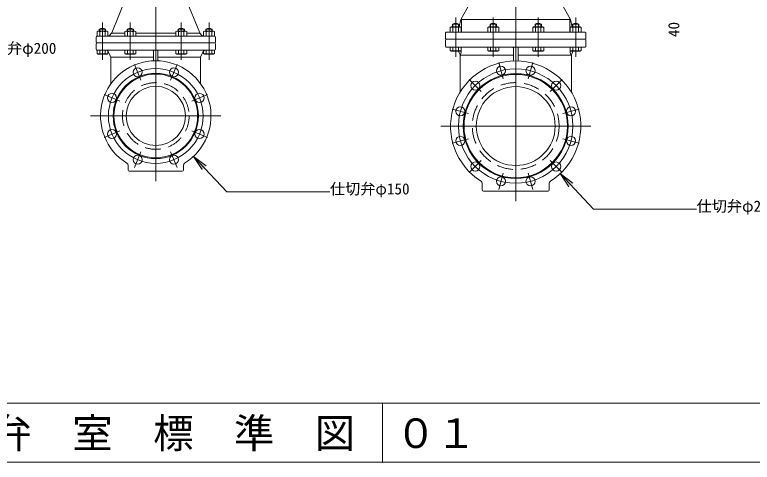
# Model space of a CAD drawing. Units: millimetres, scale not verified. Extents: x -6861 to 6881, y -3554 to 3095.
# Drawn here: x 3130 to 4998, y -705 to 429 of the extents above; entities that cross this region are included whole.
import ezdxf
from ezdxf.enums import TextEntityAlignment as Align

# ---------------------------------------------------------------- set-up
doc = ezdxf.new("R2010")
doc.units = ezdxf.units.MM
doc.header["$LTSCALE"] = 20
doc.linetypes.add('DASHED2', pattern=[3, 2, -1])
for name, color, linetype, lineweight in [('0-2_HIDEN', 7, 'DASHED2', 18), ('0-3_TEMP', 3, 'Continuous', 18), ('0-5_仕切弁', 7, 'Continuous', 18), ('0-6_寸法', 1, 'Continuous', 18), ('0-7_注釈', 1, 'Continuous', 18), ('0-8_標題', 6, 'Continuous', 18), ('0-9_枠線', 6, 'Continuous', 18)]:
    doc.layers.add(name, color=color, linetype=linetype, lineweight=lineweight)
doc.styles.add('ＭＳ ゴシック', font='')
doc.styles.get('ＭＳ ゴシック').set_extended_font_data('MS Gothic')

msp = doc.modelspace()

# ---------------------------------------------------------------- linework, layer by layer
at = {"layer": '0-2_HIDEN'}
for centre, radius in [((3486.8, 172.28), 84.5), ((4398.8, 146.78), 110)]:
    msp.add_circle(centre, radius, dxfattribs=at)
at = {"layer": '0-3_TEMP'}
for p, q in [((3486.8, 960.59), (3486.8, 111.75)), ((4398.8, -43.22), (4398.8, 711.78)), ((3486.8, 658.78), (3486.8, 7.28)), ((4246.8, 321.78), (4246.8, 421.78)), ((4341.8, 321.78), (4341.8, 421.78)), ((4455.8, 321.78), (4455.8, 421.78)), ((4550.8, 321.78), (4550.8, 421.78)), ((3351.8, 314.28), (3351.8, 409.28)), ((3422.3, 314.28), (3422.3, 409.28)), ((3551.3, 314.28), (3551.3, 409.28)), ((3621.8, 314.28), (3621.8, 409.28)), ((3432.65, 303.01), (3449.1, 263.28)), ((3540.95, 303.01), (3524.49, 263.28)), ((4355.7, 307.6), (4366.83, 266.07)), ((4441.89, 307.6), (4430.76, 266.07)), ((4281.06, 264.51), (4311.47, 234.1)), ((4516.53, 264.51), (4486.12, 234.1)), ((3356.07, 226.43), (3395.79, 209.97)), ((3617.53, 226.43), (3577.8, 209.97)), ((4237.97, 189.87), (4279.5, 178.74)), ((4559.62, 189.87), (4518.09, 178.74)), ((3651.8, 172.28), (3321.8, 172.28)), ((3356.07, 118.13), (3395.79, 134.58)), ((3617.53, 118.13), (3577.8, 134.58)), ((4588.8, 146.78), (4208.8, 146.78)), ((4237.97, 103.68), (4279.5, 114.81)), ((4559.62, 103.68), (4518.09, 114.81)), ((3432.65, 41.55), (3449.1, 81.27)), ((3540.95, 41.55), (3524.49, 81.27)), ((4281.06, 29.04), (4311.47, 59.45)), ((4516.53, 29.04), (4486.12, 59.45)), ((4355.7, -14.05), (4366.83, 27.48)), ((4441.89, -14.05), (4430.76, 27.48)), ((4060.93, -555.04), (4060.93, -705.04))]:
    msp.add_line(p, q, dxfattribs=at)
for centre, radius in [((3486.8, 172.28), 120), ((4398.8, 146.78), 145)]:
    msp.add_circle(centre, radius, dxfattribs=at)
at = {"layer": '0-5_仕切弁'}
for p, q in [((4331.04, 543.82), (4259.94, 417.04)), ((4466.55, 543.82), (4537.65, 417.04)), ((3419.15, 490.92), (3375.45, 382.65)), ((3554.44, 490.92), (3598.14, 382.65)), ((4255.64, 397.78), (4259.73, 416.49)), ((4261.51, 384.78), (4261.51, 419.83)), ((4536.08, 416.78), (4261.51, 416.78)), ((4536.08, 384.78), (4536.08, 419.83)), ((4541.95, 397.78), (4537.86, 416.49)), ((3344.88, 392.8), (3344.88, 387.28)), ((3358.72, 392.8), (3358.72, 387.28)), ((3415.38, 392.8), (3415.38, 387.28)), ((3429.22, 392.8), (3429.22, 387.28)), ((3544.38, 392.8), (3544.38, 387.28)), ((3558.22, 392.8), (3558.22, 387.28)), ((3614.88, 392.8), (3614.88, 387.28)), ((3628.72, 392.8), (3628.72, 387.28)), ((4235.3, 397.78), (4232.94, 396.42)), ((4232.94, 396.42), (4232.94, 384.78)), ((4235.3, 397.78), (4258.3, 397.78)), ((4238.8, 404.78), (4254.8, 404.78)), ((4238.8, 404.78), (4238.8, 397.78)), ((4239.87, 396.42), (4239.87, 384.78)), ((4239.88, 405.3), (4239.88, 397.78)), ((4253.72, 405.3), (4253.72, 397.78)), ((4253.72, 396.42), (4253.72, 384.78)), ((4254.8, 404.78), (4254.8, 397.78)), ((4258.3, 397.78), (4260.65, 396.42)), ((4260.65, 396.42), (4260.65, 384.78)), ((4330.3, 397.78), (4327.94, 396.42)), ((4327.94, 396.42), (4327.94, 384.78)), ((4330.3, 397.78), (4353.3, 397.78)), ((4333.8, 404.78), (4349.8, 404.78)), ((4333.8, 404.78), (4333.8, 397.78)), ((4334.87, 396.42), (4334.87, 384.78)), ((4334.88, 405.3), (4334.88, 397.78)), ((4348.72, 405.3), (4348.72, 397.78)), ((4348.72, 396.42), (4348.72, 384.78)), ((4349.8, 404.78), (4349.8, 397.78)), ((4353.3, 397.78), (4355.65, 396.42)), ((4355.65, 396.42), (4355.65, 384.78)), ((4444.3, 397.78), (4441.94, 396.42)), ((4441.94, 396.42), (4441.94, 384.78)), ((4444.3, 397.78), (4467.3, 397.78)), ((4447.8, 404.78), (4463.8, 404.78)), ((4447.8, 404.78), (4447.8, 397.78)), ((4448.87, 396.42), (4448.87, 384.78)), ((4448.88, 405.3), (4448.88, 397.78)), ((4462.72, 405.3), (4462.72, 397.78)), ((4462.72, 396.42), (4462.72, 384.78)), ((4463.8, 404.78), (4463.8, 397.78)), ((4467.3, 397.78), (4469.65, 396.42)), ((4469.65, 396.42), (4469.65, 384.78)), ((4539.3, 397.78), (4536.94, 396.42)), ((4536.94, 396.42), (4536.94, 384.78)), ((4539.3, 397.78), (4562.3, 397.78)), ((4542.8, 404.78), (4558.8, 404.78)), ((4542.8, 404.78), (4542.8, 397.78)), ((4543.87, 396.42), (4543.87, 384.78)), ((4543.88, 405.3), (4543.88, 397.78)), ((4557.72, 405.3), (4557.72, 397.78)), ((4557.72, 396.42), (4557.72, 384.78)), ((4558.8, 404.78), (4558.8, 397.78)), ((4562.3, 397.78), (4564.65, 396.42)), ((4564.65, 396.42), (4564.65, 384.78)), ((3337.8, 374.28), (3635.8, 374.28)), ((3340.3, 387.28), (3337.94, 385.92)), ((3337.94, 385.92), (3337.94, 374.28)), ((3340.3, 387.28), (3363.3, 387.28)), ((3343.8, 392.28), (3359.8, 392.28)), ((3343.8, 392.28), (3343.8, 387.28)), ((3344.87, 385.92), (3344.87, 374.28)), ((3358.72, 385.92), (3358.72, 374.28)), ((3359.8, 392.28), (3359.8, 387.28)), ((3363.3, 387.28), (3365.65, 385.92)), ((3364.63, 374.3), (3364.63, 374.28)), ((3365.65, 385.92), (3365.65, 374.45)), ((3369.64, 376.62), (3375.01, 381.99)), ((3408.44, 382.28), (3375.3, 382.28)), ((3410.8, 387.28), (3408.44, 385.92)), ((3408.44, 385.92), (3408.44, 374.28)), ((3410.8, 387.28), (3433.8, 387.28)), ((3414.3, 392.28), (3430.3, 392.28)), ((3414.3, 392.28), (3414.3, 387.28)), ((3415.37, 385.92), (3415.37, 374.28)), ((3429.22, 385.92), (3429.22, 374.28)), ((3430.3, 392.28), (3430.3, 387.28)), ((3433.8, 387.28), (3436.15, 385.92)), ((3436.15, 385.92), (3436.15, 374.28)), ((3537.44, 382.28), (3436.15, 382.28)), ((3539.8, 387.28), (3537.44, 385.92)), ((3537.44, 385.92), (3537.44, 374.28)), ((3539.8, 387.28), (3562.8, 387.28)), ((3543.3, 392.28), (3559.3, 392.28)), ((3543.3, 392.28), (3543.3, 387.28)), ((3544.37, 385.92), (3544.37, 374.28)), ((3558.22, 385.92), (3558.22, 374.28)), ((3559.3, 392.28), (3559.3, 387.28)), ((3562.8, 387.28), (3565.15, 385.92)), ((3565.15, 385.92), (3565.15, 374.28)), ((3565.15, 382.28), (3598.3, 382.28)), ((3603.95, 376.62), (3598.58, 381.99)), ((3608.96, 374.3), (3608.96, 374.28)), ((3610.3, 387.28), (3633.3, 387.28)), ((3613.8, 392.28), (3629.8, 392.28)), ((3613.8, 392.28), (3613.8, 387.28)), ((3614.87, 385.92), (3614.87, 374.28)), ((3628.72, 385.92), (3628.72, 374.28)), ((3629.8, 392.28), (3629.8, 387.28)), ((3633.3, 387.28), (3635.65, 385.92)), ((3635.65, 385.92), (3635.65, 374.28)), ((4220.8, 382.78), (4220.8, 368.78)), ((4574.8, 384.78), (4222.8, 384.78)), ((4576.8, 382.78), (4576.8, 368.78)), ((3335.8, 359.28), (3335.8, 372.28)), ((3335.8, 341.28), (3335.8, 355.28)), ((3337.8, 357.28), (3635.8, 357.28)), ((3637.8, 372.28), (3637.8, 359.28)), ((3637.8, 355.28), (3637.8, 341.28)), ((4220.8, 348.78), (4220.8, 364.78)), ((4574.8, 366.78), (4222.8, 366.78)), ((4576.8, 348.78), (4576.8, 364.78)), ((3337.8, 339.28), (3635.8, 339.28)), ((3337.94, 330.64), (3337.94, 339.28)), ((3344.87, 330.64), (3344.87, 339.28)), ((3358.72, 330.64), (3358.72, 339.28)), ((3365.65, 330.64), (3365.65, 337.06)), ((3408.44, 330.64), (3408.44, 339.28)), ((3415.37, 330.64), (3415.37, 339.28)), ((3429.22, 330.64), (3429.22, 339.28)), ((3436.15, 330.64), (3436.15, 339.28)), ((3481.3, 314.08), (3481.3, 338.28)), ((3492.3, 314.08), (3492.3, 338.28)), ((3537.44, 330.64), (3537.44, 339.28)), ((3544.37, 330.64), (3544.37, 339.28)), ((3558.22, 330.64), (3558.22, 339.28)), ((3565.15, 330.64), (3565.15, 339.28)), ((3614.87, 330.64), (3614.87, 339.28)), ((3628.72, 330.64), (3628.72, 339.28)), ((3635.65, 330.64), (3635.65, 339.28)), ((4574.8, 346.78), (4222.8, 346.78)), ((4232.94, 338.14), (4232.94, 346.78)), ((4235.3, 336.78), (4232.94, 338.14)), ((4235.3, 336.78), (4258.3, 336.78)), ((4239.87, 338.14), (4239.87, 346.78)), ((4253.72, 338.14), (4253.72, 346.78)), ((4254.05, 336.78), (4257.67, 327.12)), ((4258.3, 336.78), (4260.65, 338.14)), ((4260.65, 338.14), (4260.65, 346.78)), ((4260.92, 336.78), (4260.92, 346.78)), ((4327.94, 338.14), (4327.94, 346.78)), ((4330.3, 336.78), (4327.94, 338.14)), ((4330.3, 336.78), (4353.3, 336.78)), ((4334.87, 338.14), (4334.87, 346.78)), ((4348.72, 338.14), (4348.72, 346.78)), ((4353.3, 336.78), (4355.65, 338.14)), ((4355.65, 338.14), (4355.65, 346.78)), ((4392.8, 313.58), (4392.8, 344.78)), ((4404.8, 313.58), (4404.8, 344.78)), ((4441.94, 338.14), (4441.94, 346.78)), ((4444.3, 336.78), (4441.94, 338.14)), ((4444.3, 336.78), (4467.3, 336.78)), ((4448.87, 338.14), (4448.87, 346.78)), ((4462.72, 338.14), (4462.72, 346.78)), ((4467.3, 336.78), (4469.65, 338.14)), ((4469.65, 338.14), (4469.65, 346.78)), ((4536.68, 336.78), (4536.68, 346.78)), ((4536.94, 338.14), (4536.94, 346.78)), ((4539.3, 336.78), (4536.94, 338.14)), ((4539.3, 336.78), (4562.3, 336.78)), ((4543.55, 336.78), (4539.92, 327.12)), ((4543.87, 338.14), (4543.87, 346.78)), ((4557.72, 338.14), (4557.72, 346.78)), ((4562.3, 336.78), (4564.65, 338.14)), ((4564.65, 338.14), (4564.65, 346.78)), ((3340.3, 329.28), (3337.94, 330.64)), ((3340.3, 329.28), (3363.3, 329.28)), ((3363.3, 329.28), (3365.65, 330.64)), ((3366.42, 335.84), (3373.11, 321.68)), ((3481.3, 321.28), (3373.3, 321.28)), ((3373.3, 320.83), (3373.3, 254.24)), ((3410.8, 329.28), (3408.44, 330.64)), ((3410.8, 329.28), (3433.8, 329.28)), ((3433.8, 329.28), (3436.15, 330.64)), ((3492.3, 321.28), (3600.3, 321.28)), ((3539.8, 329.28), (3537.44, 330.64)), ((3539.8, 329.28), (3562.8, 329.28)), ((3562.8, 329.28), (3565.15, 330.64)), ((3600.3, 320.83), (3600.3, 254.24)), ((3607.17, 335.84), (3600.49, 321.68)), ((3610.3, 329.28), (3633.3, 329.28)), ((3633.3, 329.28), (3635.65, 330.64)), ((4257.8, 326.41), (4257.8, 232.47)), ((4392.8, 326.78), (4259.05, 326.78)), ((4404.8, 326.78), (4538.55, 326.78)), ((4539.8, 326.41), (4539.8, 232.47)), ((3416.8, 35.28), (3416.8, 47.62)), ((3556.8, 35.28), (3556.8, 47.62)), ((3419.8, 32.28), (3553.8, 32.28)), ((4313.8, -15.22), (4313.8, 2)), ((4483.8, -15.22), (4483.8, 2)), ((4316.8, -18.22), (4480.8, -18.22))]:
    msp.add_line(p, q, dxfattribs=at)
for points in [[(3610.3, 387.28), (3607.94, 385.92), (3607.94, 374.45)], [(3610.3, 329.28), (3607.94, 330.64), (3607.94, 337.06)]]:
    msp.add_lwpolyline(points, dxfattribs=at)
for centre, radius in [((3440.87, 283.14), 11.5), ((3532.72, 283.14), 11.5), ((4361.27, 286.84), 11.5), ((4436.33, 286.84), 11.5), ((3486.8, 172.28), 108), ((3486.8, 172.28), 106), ((4398.8, 146.78), 133), ((4398.8, 146.78), 131), ((3486.8, 172.28), 75), ((4296.27, 249.31), 11.5), ((4398.8, 146.78), 100), ((4501.33, 249.31), 11.5), ((3375.93, 218.2), 11.5), ((3597.66, 218.2), 11.5), ((4258.74, 184.31), 11.5), ((4538.86, 184.31), 11.5), ((3375.93, 126.35), 11.5), ((3597.66, 126.35), 11.5), ((4258.74, 109.25), 11.5), ((4538.86, 109.25), 11.5), ((3440.87, 61.41), 11.5), ((3532.72, 61.41), 11.5), ((4296.27, 44.25), 11.5), ((4501.33, 44.25), 11.5), ((4361.27, 6.72), 11.5), ((4436.33, 6.72), 11.5)]:
    msp.add_circle(centre, radius, dxfattribs=at)
for centre, radius, start, end in [((4261.69, 416.06), 2, 150.717, 167.661), ((4535.91, 416.06), 2, 12.339, 29.283), ((3351.8, 377.28), 17, 61.928, 118.072), ((3422.3, 377.28), 17, 61.928, 118.072), ((3551.3, 377.28), 17, 61.928, 118.072), ((3621.8, 377.28), 17, 61.928, 118.072), ((4236.4, 391.35), 6.13, 55.616, 115.616), ((4246.8, 389.78), 17, 61.928, 118.072), ((4246.8, 374.56), 22.93, 72.412, 107.588), ((4257.19, 391.35), 6.13, 64.384, 124.384), ((4331.4, 391.35), 6.13, 55.616, 115.616), ((4341.8, 389.78), 17, 61.928, 118.072), ((4341.8, 374.56), 22.93, 72.412, 107.588), ((4352.19, 391.35), 6.13, 64.384, 124.384), ((4445.4, 391.35), 6.13, 55.616, 115.616), ((4455.8, 389.78), 17, 61.928, 118.072), ((4455.8, 374.56), 22.93, 72.412, 107.588), ((4466.19, 391.35), 6.13, 64.384, 124.384), ((4540.4, 391.35), 6.13, 55.616, 115.616), ((4550.8, 389.78), 17, 61.928, 118.072), ((4550.8, 374.56), 22.93, 72.412, 107.588), ((4561.19, 391.35), 6.13, 64.384, 124.384), ((3337.8, 372.28), 2, 90, 180), ((3341.4, 380.85), 6.13, 55.616, 115.616), ((3351.8, 364.06), 22.93, 72.412, 107.588), ((3362.19, 380.85), 6.13, 64.384, 124.384), ((3363.98, 382.28), 8, 274.66, 315), ((3373.59, 383.4), 2, 315, 338.018), ((3411.9, 380.85), 6.13, 55.616, 115.616), ((3422.3, 364.06), 22.93, 72.412, 107.588), ((3432.69, 380.85), 6.13, 64.384, 124.384), ((3540.9, 380.85), 6.13, 55.616, 115.616), ((3551.3, 364.06), 22.93, 72.412, 107.588), ((3561.69, 380.85), 6.13, 64.384, 124.384), ((3600, 383.4), 2, 201.982, 225), ((3609.61, 382.28), 8, 225, 265.34), ((3611.4, 380.85), 6.13, 55.616, 115.616), ((3621.8, 364.06), 22.93, 72.412, 107.588), ((3632.19, 380.85), 6.13, 64.384, 124.384), ((3635.8, 372.28), 2, 0, 90), ((4222.8, 382.78), 2, 90, 180), ((4574.8, 382.78), 2, 0, 90), ((3337.8, 359.28), 2, 180, 270), ((3337.8, 355.28), 2, 90, 180), ((3635.8, 359.28), 2, 270, 0), ((3635.8, 355.28), 2, 0, 90), ((4222.8, 368.78), 2, 180, 270), ((4222.8, 364.78), 2, 90, 180), ((4574.8, 368.78), 2, 270, 0), ((4574.8, 364.78), 2, 0, 90), ((3337.8, 341.28), 2, 180, 270), ((3360.99, 333.28), 6, 25.278, 90), ((3480.3, 338.28), 1, 0, 90), ((3493.3, 338.28), 1, 90, 180), ((3612.6, 333.28), 6, 90, 154.722), ((3635.8, 341.28), 2, 270, 0), ((4222.8, 348.78), 2, 180, 270), ((4236.4, 343.2), 6.13, 244.384, 304.384), ((4246.8, 359.99), 22.93, 252.412, 287.588), ((4257.19, 343.2), 6.13, 235.616, 295.616), ((4233.23, 336.78), 27.69, 332.538, 0), ((4331.4, 343.2), 6.13, 244.384, 304.384), ((4341.8, 359.99), 22.93, 252.412, 287.588), ((4352.19, 343.2), 6.13, 235.616, 295.616), ((4390.8, 344.78), 2, 0, 90), ((4406.8, 344.78), 2, 90, 180), ((4445.4, 343.2), 6.13, 244.384, 304.384), ((4455.8, 359.99), 22.93, 252.412, 287.588), ((4466.19, 343.2), 6.13, 235.616, 295.616), ((4564.36, 336.78), 27.69, 180, 207.462), ((4540.4, 343.2), 6.13, 244.384, 304.384), ((4550.8, 359.99), 22.93, 252.412, 287.588), ((4561.19, 343.2), 6.13, 235.616, 295.616), ((4574.8, 348.78), 2, 270, 0), ((3341.4, 335.7), 6.13, 244.384, 304.384), ((3351.8, 352.49), 22.93, 252.412, 287.588), ((3362.19, 335.7), 6.13, 235.616, 295.616), ((3371.3, 320.83), 2, 0, 25.278), ((3411.9, 335.7), 6.13, 244.384, 304.384), ((3422.3, 352.49), 22.93, 252.412, 287.588), ((3432.69, 335.7), 6.13, 235.616, 295.616), ((3540.9, 335.7), 6.13, 244.384, 304.384), ((3551.3, 352.49), 22.93, 252.412, 287.588), ((3561.69, 335.7), 6.13, 235.616, 295.616), ((3602.3, 320.83), 2, 154.722, 180), ((3611.4, 335.7), 6.13, 244.384, 304.384), ((3621.8, 352.49), 22.93, 252.412, 287.588), ((3632.19, 335.7), 6.13, 235.616, 295.616), ((4255.8, 326.41), 2, 0, 20.556), ((4541.8, 326.41), 2, 159.444, 180), ((3486.8, 172.28), 140, 301.369, 238.631), ((3479.3, 314.08), 2, 273.028, 0), ((3494.3, 314.08), 2, 180, 266.972), ((4398.8, 146.78), 165, 302.152, 237.848), ((4390.8, 313.58), 2, 272.746, 0), ((4406.8, 313.58), 2, 180, 267.254), ((3410.8, 47.62), 6, 0, 58.631), ((3562.8, 47.62), 6, 121.369, 180), ((3419.8, 35.28), 3, 180, 270), ((3553.8, 35.28), 3, 270, 0), ((4307.8, 2), 6, 0, 57.848), ((4489.8, 2), 6, 122.152, 180), ((4316.8, -15.22), 3, 180, 270), ((4480.8, -15.22), 3, 270, 0)]:
    msp.add_arc(centre, radius, start, end, dxfattribs=at)
at = {"layer": '0-7_注釈'}
for p, q in [((3582.43, 70.03), (3666.57, -19.92)), ((3582.43, 70.03), (3614.41, 46.01)), ((3582.43, 70.03), (3604.27, 36.52)), ((4511.51, 26.27), (4595.65, -63.68)), ((4511.51, 26.27), (4543.49, 2.25)), ((4511.51, 26.27), (4533.35, -7.24)), ((3666.57, -19.92), (3928.16, -19.92)), ((4595.65, -63.68), (4857.24, -63.68))]:
    msp.add_line(p, q, dxfattribs=at)
at = {"layer": '0-7_注釈', "color": 20}
for points in [[(3614.41, 46.01), (3604.27, 36.52), (3582.43, 70.03)], [(4543.49, 2.25), (4533.35, -7.24), (4511.51, 26.27)]]:
    msp.add_solid(points, dxfattribs=at)
at = {"layer": '0-8_標題'}
msp.add_line((1260.93, -555.04), (6860.93, -555.04), dxfattribs=at)
at = {"layer": '0-9_枠線'}
msp.add_line((1260.93, -705.04), (6860.93, -705.04), dxfattribs=at)

# ---------------------------------------------------------------- texts
at = {"layer": '0-6_寸法', "style": 'ＭＳ ゴシック'}
msp.add_text('40', height=28.15, rotation=90, dxfattribs=at).set_placement((4821.78, 372.29), align=Align.BOTTOM_LEFT)
at = {"layer": '0-7_注釈', "style": 'ＭＳ ゴシック'}
for s, p in [('仕切弁φ200', (3033.24, 321.32)), ('仕切弁φ150', (3928.16, -34.92)), ('仕切弁φ200', (4857.24, -78.68))]:
    msp.add_text(s, height=28.15, dxfattribs=at).set_placement(p, align=Align.BOTTOM_LEFT)
at = {"layer": '0-8_標題', "style": 'ＭＳ ゴシック'}
msp.add_text('仕\u3000切\u3000弁\u3000室\u3000標\u3000準\u3000図\u3000０１', height=75.07, dxfattribs=at).set_placement((2660.93, -691.48), align=Align.BOTTOM_LEFT)

doc.saveas('drawing.dxf')
